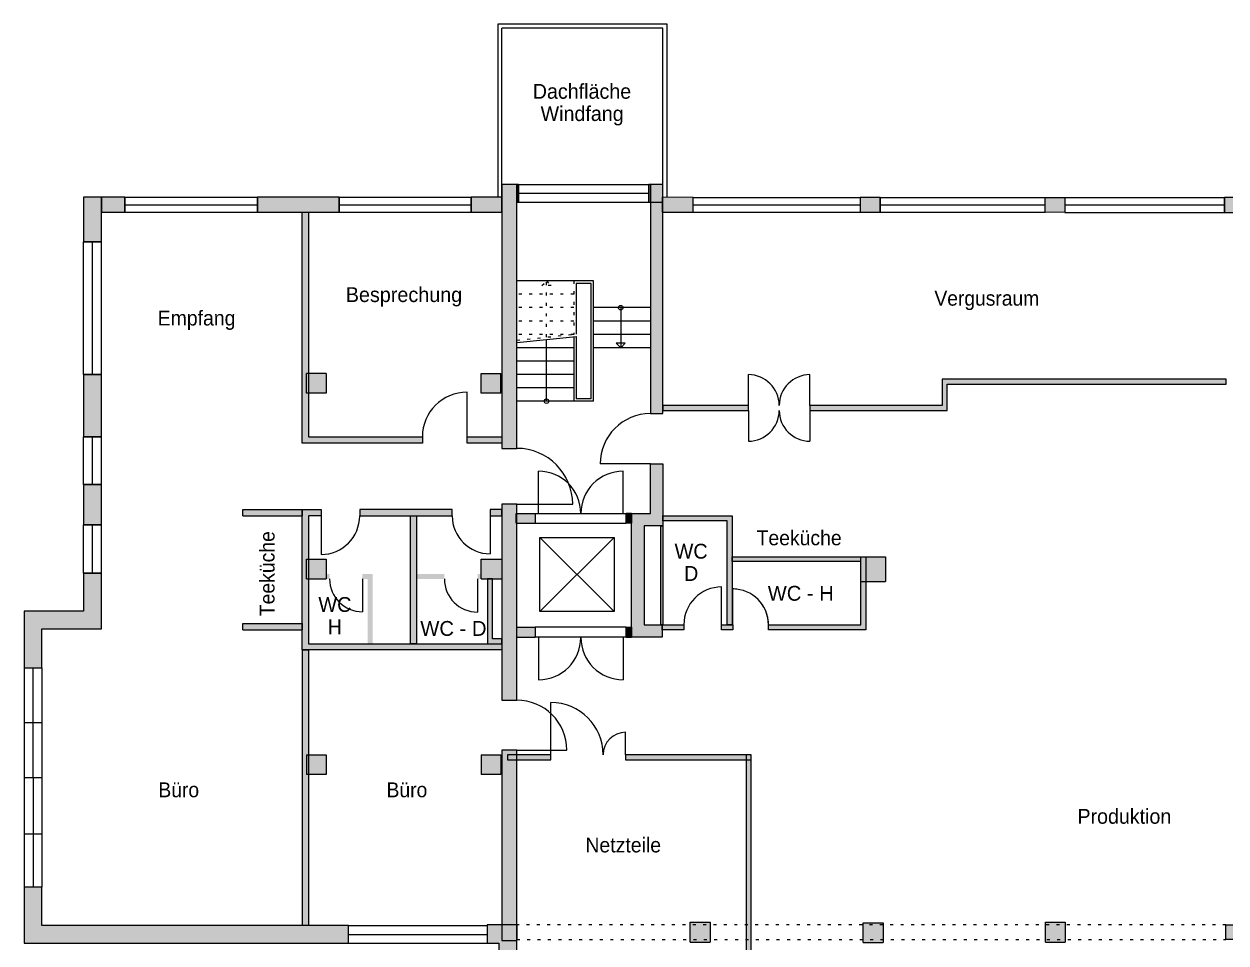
# Model space of a CAD drawing. Header units: inches. Extents: x -52 to 752, y -141 to 687.
# Drawn here: x -46.8 to 438.8, y 316 to 687.2 of the extents above; entities that cross this region are included whole.
import ezdxf

# ---------------------------------------------------------------- set-up
doc = ezdxf.new("R2010")
doc.units = ezdxf.units.IN
doc.header["$LTSCALE"] = 3
doc.header["$MEASUREMENT"] = 0
for name, pattern in [('Punktlinie', [1.4, 0.4, -1]), ('Standardmuster', [0]), ('Strichlinie__eng', [8, 6, -2]), ('Volllinie', [0])]:
    doc.linetypes.add(name, pattern=pattern)
doc.layers.add('Grundebene', color=7, linetype='Continuous')
doc.styles.add('ARIAL', font='arial.ttf', dxfattribs={"height": 0.2})

# ---------------------------------------------------------------- blocks, each defined once
blk = doc.blocks.new('Color_Area-54')
at = {"layer": 'Grundebene', "true_color": 0x000000, "transparency": 33554687}
h = blk.add_hatch(color=18, dxfattribs=at)
h.paths.add_polyline_path([(211.07, 617.22), (211.07, 611.22), (223.48, 611.21), (223.48, 617.21)], flags=0)
h.paths.add_polyline_path([(689.37, 617.03), (695.37, 611.03), (689.21, 611.03), (689.22, 617.03)], flags=0)
h.paths.add_polyline_path([(615.78, 611.06), (615.78, 617.06), (623.45, 617.05), (623.45, 611.05)], flags=0)
h.paths.add_polyline_path([(548.38, 617.08), (531.54, 617.09), (531.53, 611.09), (548.37, 611.08)], flags=0)
h.paths.add_polyline_path([(513.73, 617.1), (513.73, 611.1), (503.57, 611.1), (503.58, 617.1)], flags=0)
h.paths.add_polyline_path([(485.4, 617.11), (438.18, 617.13), (438.18, 611.13), (485.4, 611.11)], flags=0)
h.paths.add_polyline_path([(365.81, 611.16), (365.82, 617.16), (373.72, 617.15), (373.72, 611.15)], flags=0)
h.paths.add_polyline_path([(299.1, 617.18), (291, 617.18), (291, 611.18), (299.09, 611.18)], flags=0)
at = {"layer": 'Grundebene', "color": 18, "linetype": 'Volllinie', "lineweight": 13, "true_color": 0x000000}
for p, q in [((211.07, 617.22), (211.07, 611.22)), ((223.48, 617.21), (211.07, 617.22)), ((223.48, 611.21), (223.48, 617.21)), ((299.1, 617.18), (291, 617.18)), ((291, 617.18), (291, 611.18)), ((299.09, 611.18), (299.1, 617.18)), ((365.81, 611.16), (365.82, 617.16)), ((365.82, 617.16), (373.72, 617.15)), ((373.72, 617.15), (373.72, 611.15)), ((485.4, 617.11), (438.18, 617.13)), ((438.18, 617.13), (438.18, 611.13)), ((485.4, 611.11), (485.4, 617.11)), ((503.57, 611.1), (503.58, 617.1)), ((503.58, 617.1), (513.73, 617.1)), ((513.73, 617.1), (513.73, 611.1)), ((531.54, 617.09), (531.53, 611.09)), ((548.38, 617.08), (531.54, 617.09)), ((548.37, 611.08), (548.38, 617.08)), ((615.78, 611.06), (615.78, 617.06)), ((615.78, 617.06), (623.45, 617.05)), ((623.45, 617.05), (623.45, 611.05)), ((689.21, 611.03), (689.22, 617.03)), ((689.22, 617.03), (689.37, 617.03)), ((689.37, 617.03), (695.37, 611.03)), ((211.07, 611.22), (223.48, 611.21)), ((291, 611.18), (299.09, 611.18)), ((373.72, 611.15), (365.81, 611.16)), ((438.18, 611.13), (485.4, 611.11)), ((513.73, 611.1), (503.57, 611.1)), ((531.53, 611.09), (548.37, 611.08)), ((623.45, 611.05), (615.78, 611.06)), ((695.37, 611.03), (689.21, 611.03))]:
    blk.add_line(p, q, dxfattribs=at)
blk = doc.blocks.new('Color_Area-75')
at = {"layer": 'Grundebene', "true_color": 0x000000, "transparency": 33554687}
h = blk.add_hatch(color=18, dxfattribs=at)
h.paths.add_polyline_path([(80.55, 617.23), (47.51, 617.23), (47.51, 611.23), (80.55, 611.23)], flags=0)
h.paths.add_polyline_path([(146.27, 617.23), (133.88, 617.23), (133.88, 611.23), (146.27, 611.23)], flags=0)
h.paths.add_polyline_path([(-6.09, 611.23), (-6.09, 617.23), (-15.59, 617.23), (-15.59, 611.23)], flags=0)
at = {"layer": 'Grundebene', "color": 18, "linetype": 'Volllinie', "lineweight": 13, "true_color": 0x000000}
for p, q in [((-6.09, 617.23), (-15.59, 617.23)), ((-15.59, 617.23), (-15.59, 611.23)), ((-6.09, 611.23), (-6.09, 617.23)), ((80.55, 617.23), (47.51, 617.23)), ((47.51, 617.23), (47.51, 611.23)), ((80.55, 611.23), (80.55, 617.23)), ((146.27, 617.23), (133.88, 617.23)), ((133.88, 617.23), (133.88, 611.23)), ((146.27, 611.23), (146.27, 617.23)), ((-15.59, 611.23), (-6.09, 611.23)), ((47.51, 611.23), (80.55, 611.23)), ((133.88, 611.23), (146.27, 611.23))]:
    blk.add_line(p, q, dxfattribs=at)
blk = doc.blocks.new('Color_Area-82')
at = {"layer": 'Grundebene', "true_color": 0x000000, "transparency": 33554687}
h = blk.add_hatch(color=18, dxfattribs=at)
h.paths.add_polyline_path([(146.27, 515.79), (152.27, 515.79), (152.27, 622.43), (146.27, 622.43)], flags=0)
h.paths.add_polyline_path([(152.27, 414.09), (152.27, 493.19), (146.27, 493.19), (146.27, 414.09)], flags=0)
h.paths.add_polyline_path([(152.27, 317.03), (152.27, 393.89), (146.27, 393.89), (146.27, 317.03)], flags=0)
at = {"layer": 'Grundebene', "color": 18, "linetype": 'Volllinie', "lineweight": 13, "true_color": 0x000000}
for points in [[(146.27, 515.79), (152.27, 515.79), (152.27, 622.43), (146.27, 622.43), (146.27, 515.79)], [(152.27, 414.09), (152.27, 493.19), (146.27, 493.19), (146.27, 414.09), (152.27, 414.09)], [(152.27, 317.03), (152.27, 393.89), (146.27, 393.89), (146.27, 317.03), (152.27, 317.03)]]:
    blk.add_lwpolyline(points, dxfattribs=at)
blk = doc.blocks.new('Color_Area-86')
at = {"layer": 'Grundebene', "true_color": 0x000000, "transparency": 33554687}
blk.add_hatch(color=18, dxfattribs=at).paths.add_polyline_path([(152.27, 443.53), (159.67, 443.53), (159.67, 439.53), (152.27, 439.53)], flags=0)
at = {"layer": 'Grundebene', "color": 18, "linetype": 'Volllinie', "lineweight": 13, "true_color": 0x000000}
for p, q in [((152.27, 443.53), (159.67, 443.53)), ((152.27, 439.53), (152.27, 443.53)), ((159.67, 443.53), (159.67, 439.53)), ((152.27, 439.53), (159.67, 439.53))]:
    blk.add_line(p, q, dxfattribs=at)
blk = doc.blocks.new('Color_Area-8B')
at = {"layer": 'Grundebene', "true_color": 0x000000, "transparency": 33554687}
blk.add_hatch(color=18, dxfattribs=at).paths.add_polyline_path([(196.47, 443.53), (198.67, 443.53), (198.67, 439.53), (196.47, 439.53)], flags=0)
at = {"layer": 'Grundebene', "color": 18, "linetype": 'Volllinie', "lineweight": 13, "true_color": 0x000000}
for p, q in [((196.47, 443.53), (198.67, 443.53)), ((196.47, 439.53), (196.47, 443.53)), ((198.67, 443.53), (198.67, 439.53)), ((196.47, 439.53), (198.67, 439.53))]:
    blk.add_line(p, q, dxfattribs=at)
blk = doc.blocks.new('Color_Area-90')
at = {"layer": 'Grundebene', "true_color": 0x000000, "transparency": 33554687}
h = blk.add_hatch(color=18, dxfattribs=at)
h.paths.add_polyline_path([(198.67, 439.53), (198.67, 489.53), (206.27, 489.53), (206.27, 509.51), (211.27, 509.51), (211.27, 484.53), (203.67, 484.53), (203.67, 444.53), (211.07, 444.53), (211.07, 439.53)], flags=0)
h.paths.add_polyline_path([(206.27, 622.43), (206.27, 529.82), (211.27, 529.82), (211.27, 622.43)], flags=0)
at = {"layer": 'Grundebene', "color": 18, "linetype": 'Volllinie', "lineweight": 13, "true_color": 0x000000}
for p, q in [((206.27, 622.43), (206.27, 529.82)), ((211.27, 622.43), (206.27, 622.43)), ((211.27, 529.82), (211.27, 622.43)), ((206.27, 529.82), (211.27, 529.82)), ((206.27, 489.53), (206.27, 509.51)), ((206.27, 509.51), (211.27, 509.51)), ((211.27, 509.51), (211.27, 484.53)), ((198.67, 439.53), (198.67, 489.53)), ((198.67, 489.53), (206.27, 489.53)), ((211.27, 484.53), (203.67, 484.53)), ((203.67, 484.53), (203.67, 444.53)), ((203.67, 444.53), (211.07, 444.53)), ((211.07, 444.53), (211.07, 439.53)), ((211.07, 439.53), (198.67, 439.53))]:
    blk.add_line(p, q, dxfattribs=at)
blk = doc.blocks.new('Color_Area-9F')
at = {"layer": 'Grundebene', "true_color": 0x000000, "transparency": 33554687}
blk.add_hatch(color=18, dxfattribs=at).paths.add_polyline_path([(291.27, 472.03), (301.27, 472.03), (301.27, 462.03), (291.27, 462.03)], flags=0)
at = {"layer": 'Grundebene', "color": 18, "linetype": 'Volllinie', "lineweight": 13, "true_color": 0x000000}
for p, q in [((291.27, 472.03), (301.27, 472.03)), ((291.27, 462.03), (291.27, 472.03)), ((301.27, 472.03), (301.27, 462.03)), ((291.27, 462.03), (301.27, 462.03))]:
    blk.add_line(p, q, dxfattribs=at)
blk = doc.blocks.new('Color_Area-B0')
at = {"layer": 'Grundebene', "true_color": 0x000000, "transparency": 33554687}
blk.add_hatch(color=18, dxfattribs=at).paths.add_polyline_path([(211.27, 488.53), (239.27, 488.53), (239.27, 444.53), (237.27, 444.53), (237.27, 486.53), (211.27, 486.53)], flags=0)
at = {"layer": 'Grundebene', "color": 18, "linetype": 'Volllinie', "lineweight": 13, "true_color": 0x000000}
for p, q in [((211.27, 488.53), (239.27, 488.53)), ((211.27, 486.53), (211.27, 488.53)), ((237.27, 486.53), (211.27, 486.53)), ((237.27, 444.53), (237.27, 486.53)), ((239.27, 488.53), (239.27, 444.53)), ((239.27, 444.53), (237.27, 444.53))]:
    blk.add_line(p, q, dxfattribs=at)
blk = doc.blocks.new('Color_Area-B7')
at = {"layer": 'Grundebene', "true_color": 0x000000, "transparency": 33554687}
h = blk.add_hatch(color=18, dxfattribs=at)
h.paths.add_polyline_path([(239.27, 470.03), (239.27, 472.03), (293.27, 472.03), (293.27, 442.53), (253.98, 442.53), (253.98, 444.53), (291.27, 444.53), (291.27, 470.03)], flags=0)
h.paths.add_polyline_path([(235.05, 442.53), (235.05, 444.53), (239.51, 444.53), (239.51, 442.53)], flags=0)
h.paths.add_polyline_path([(219.78, 442.53), (211.07, 442.53), (211.07, 444.53), (219.78, 444.53)], flags=0)
at = {"layer": 'Grundebene', "color": 18, "linetype": 'Volllinie', "lineweight": 13, "true_color": 0x000000}
for p, q in [((239.27, 470.03), (239.27, 472.03)), ((239.27, 472.03), (293.27, 472.03)), ((293.27, 472.03), (293.27, 442.53)), ((291.27, 470.03), (239.27, 470.03)), ((291.27, 444.53), (291.27, 470.03)), ((211.07, 442.53), (211.07, 444.53)), ((211.07, 444.53), (219.78, 444.53)), ((219.78, 442.53), (211.07, 442.53)), ((219.78, 444.53), (219.78, 442.53)), ((235.05, 442.53), (235.05, 444.53)), ((235.05, 444.53), (239.51, 444.53)), ((239.51, 442.53), (235.05, 442.53)), ((239.51, 444.53), (239.51, 442.53)), ((253.98, 442.53), (253.98, 444.53)), ((253.98, 444.53), (291.27, 444.53)), ((293.27, 442.53), (253.98, 442.53))]:
    blk.add_line(p, q, dxfattribs=at)
blk = doc.blocks.new('Color_Area-C8')
at = {"layer": 'Grundebene', "true_color": 0x000000, "transparency": 33554687}
blk.add_hatch(color=18, dxfattribs=at).paths.add_polyline_path([(211.27, 484.53), (211.27, 444.53), (210.27, 444.53), (210.27, 484.53)], flags=0)
at = {"layer": 'Grundebene', "color": 18, "linetype": 'Volllinie', "lineweight": 13, "true_color": 0x000000}
for p, q in [((210.27, 484.53), (210.27, 444.53)), ((210.27, 484.53), (211.27, 484.53)), ((211.27, 484.53), (211.27, 444.53)), ((211.27, 444.53), (210.27, 444.53))]:
    blk.add_line(p, q, dxfattribs=at)
blk = doc.blocks.new('Color_Area-CF')
at = {"layer": 'Grundebene', "true_color": 0x000000, "transparency": 33554687}
blk.add_hatch(color=18, dxfattribs=at).paths.add_polyline_path([(152.04, 489.53), (159.67, 489.53), (159.67, 485.53), (152.04, 485.53)], flags=0)
at = {"layer": 'Grundebene', "color": 18, "linetype": 'Volllinie', "lineweight": 13, "true_color": 0x000000}
for p, q in [((152.04, 489.53), (159.67, 489.53)), ((152.04, 485.53), (152.04, 489.53)), ((159.67, 489.53), (159.67, 485.53)), ((152.04, 485.53), (159.67, 485.53))]:
    blk.add_line(p, q, dxfattribs=at)
blk = doc.blocks.new('Color_Area-D4')
at = {"layer": 'Grundebene', "true_color": 0x000000, "transparency": 33554687}
blk.add_hatch(color=18, dxfattribs=at).paths.add_polyline_path([(198.67, 485.53), (196.47, 485.53), (196.47, 489.53), (198.67, 489.53)], flags=0)
at = {"layer": 'Grundebene', "color": 18, "linetype": 'Volllinie', "lineweight": 13, "true_color": 0x000000}
for p, q in [((196.47, 485.53), (196.47, 489.53)), ((198.67, 489.53), (196.47, 489.53)), ((198.67, 489.53), (198.67, 485.53)), ((198.67, 485.53), (196.47, 485.53))]:
    blk.add_line(p, q, dxfattribs=at)
blk = doc.blocks.new('Color_Area-DD')
at = {"layer": 'Grundebene', "true_color": 0x000000, "transparency": 33554687}
h = blk.add_hatch(color=18, dxfattribs=at)
h.paths.add_polyline_path([(196.21, 392.02), (196.21, 390.02), (246.95, 390.02), (246.95, 392.02)], flags=0)
h.paths.add_polyline_path([(148.46, 390.02), (166.04, 390.02), (166.04, 392.02), (148.46, 392.02)], flags=0)
at = {"layer": 'Grundebene', "color": 18, "linetype": 'Volllinie', "lineweight": 13, "true_color": 0x000000}
for p, q in [((166.04, 392.02), (148.46, 392.02)), ((148.46, 392.02), (148.46, 390.02)), ((148.46, 390.02), (166.04, 390.02)), ((166.04, 390.02), (166.04, 392.02)), ((196.21, 392.02), (196.21, 390.02)), ((246.95, 392.02), (196.21, 392.02)), ((196.21, 390.02), (246.95, 390.02)), ((246.95, 390.02), (246.95, 392.02))]:
    blk.add_line(p, q, dxfattribs=at)
blk = doc.blocks.new('Color_Area-F5')
at = {"layer": 'Grundebene', "true_color": 0x000000, "transparency": 33554687}
blk.add_hatch(color=18, dxfattribs=at).paths.add_polyline_path([(142.47, 463.03), (140.47, 463.03), (140.47, 436.84), (146.27, 436.84), (146.27, 438.84), (142.47, 438.84)], flags=0)
at = {"layer": 'Grundebene', "color": 18, "linetype": 'Volllinie', "lineweight": 13, "true_color": 0x000000}
blk.add_lwpolyline([(142.47, 463.03), (140.47, 463.03), (140.47, 436.84), (146.27, 436.84), (146.27, 438.84), (142.47, 438.84), (142.47, 463.03)], dxfattribs=at)
blk = doc.blocks.new('Color_Area-F7')
at = {"layer": 'Grundebene', "true_color": 0x000000, "transparency": 33554687}
blk.add_hatch(color=18, dxfattribs=at).paths.add_polyline_path([(75.27, 392.03), (75.27, 384.03), (67.27, 384.03), (67.27, 392.03)], flags=0)
at = {"layer": 'Grundebene', "color": 18, "linetype": 'Volllinie', "lineweight": 13, "true_color": 0x000000}
for p, q in [((67.27, 392.03), (67.27, 384.03)), ((67.27, 392.03), (75.27, 392.03)), ((75.27, 392.03), (75.27, 384.03)), ((75.27, 384.03), (67.27, 384.03))]:
    blk.add_line(p, q, dxfattribs=at)
blk = doc.blocks.new('Color_Area-FC')
at = {"layer": 'Grundebene', "true_color": 0x000000, "transparency": 33554687}
blk.add_hatch(color=18, dxfattribs=at).paths.add_polyline_path([(145.87, 392.03), (145.87, 384.03), (137.87, 384.03), (137.87, 392.03)], flags=0)
at = {"layer": 'Grundebene', "color": 18, "linetype": 'Volllinie', "lineweight": 13, "true_color": 0x000000}
for p, q in [((137.87, 392.03), (137.87, 384.03)), ((137.87, 392.03), (145.87, 392.03)), ((145.87, 392.03), (145.87, 384.03)), ((145.87, 384.03), (137.87, 384.03))]:
    blk.add_line(p, q, dxfattribs=at)
blk = doc.blocks.new('Color_Area-101')
at = {"layer": 'Grundebene', "true_color": 0x000000, "transparency": 33554687}
blk.add_hatch(color=18, dxfattribs=at).paths.add_polyline_path([(67.27, 471.03), (75.27, 471.03), (75.27, 463.03), (67.27, 463.03)], flags=0)
at = {"layer": 'Grundebene', "color": 18, "linetype": 'Volllinie', "lineweight": 13, "true_color": 0x000000}
for p, q in [((67.27, 471.03), (75.27, 471.03)), ((67.27, 463.03), (67.27, 471.03)), ((75.27, 471.03), (75.27, 463.03)), ((67.27, 463.03), (75.27, 463.03))]:
    blk.add_line(p, q, dxfattribs=at)
blk = doc.blocks.new('Color_Area-106')
at = {"layer": 'Grundebene', "true_color": 0x000000, "transparency": 33554687}
blk.add_hatch(color=18, dxfattribs=at).paths.add_polyline_path([(137.87, 471.03), (146.27, 471.03), (146.27, 463.03), (137.87, 463.03)], flags=0)
at = {"layer": 'Grundebene', "color": 18, "linetype": 'Volllinie', "lineweight": 13, "true_color": 0x000000}
for p, q in [((137.87, 471.03), (146.27, 471.03)), ((137.87, 463.03), (137.87, 471.03)), ((146.27, 471.03), (146.27, 463.03)), ((137.87, 463.03), (146.27, 463.03))]:
    blk.add_line(p, q, dxfattribs=at)
blk = doc.blocks.new('Color_Area-10B')
at = {"layer": 'Grundebene', "true_color": 0x000000, "transparency": 33554687}
blk.add_hatch(color=18, dxfattribs=at).paths.add_polyline_path([(75.27, 538.03), (67.27, 538.03), (67.27, 546.03), (75.27, 546.03)], flags=0)
at = {"layer": 'Grundebene', "color": 18, "linetype": 'Volllinie', "lineweight": 13, "true_color": 0x000000}
for p, q in [((67.27, 538.03), (67.27, 546.03)), ((75.27, 546.03), (67.27, 546.03)), ((75.27, 546.03), (75.27, 538.03)), ((75.27, 538.03), (67.27, 538.03))]:
    blk.add_line(p, q, dxfattribs=at)
blk = doc.blocks.new('Color_Area-110')
at = {"layer": 'Grundebene', "true_color": 0x000000, "transparency": 33554687}
blk.add_hatch(color=18, dxfattribs=at).paths.add_polyline_path([(137.87, 538.03), (137.87, 546.03), (145.87, 546.03), (145.87, 538.03)], flags=0)
at = {"layer": 'Grundebene', "color": 18, "linetype": 'Volllinie', "lineweight": 13, "true_color": 0x000000}
for p, q in [((137.87, 538.03), (137.87, 546.03)), ((137.87, 546.03), (145.87, 546.03)), ((145.87, 538.03), (145.87, 546.03)), ((145.87, 538.03), (137.87, 538.03))]:
    blk.add_line(p, q, dxfattribs=at)
blk = doc.blocks.new('Color_Area-12D')
at = {"layer": 'Grundebene', "true_color": 0x000000, "transparency": 33554687}
blk.add_hatch(color=18, dxfattribs=at).paths.add_polyline_path([(198.66, 268.93), (198.66, 266.93), (246.95, 266.93), (246.95, 392.02), (244.95, 392.02), (244.95, 268.93)], flags=0)
at = {"layer": 'Grundebene', "color": 18, "linetype": 'Volllinie', "lineweight": 13, "true_color": 0x000000}
blk.add_lwpolyline([(198.66, 268.93), (198.66, 266.93), (246.95, 266.93), (246.95, 392.02), (244.95, 392.02), (244.95, 268.93), (198.66, 268.93)], dxfattribs=at)
blk = doc.blocks.new('Color_Area-134')
at = {"layer": 'Grundebene', "true_color": 0x000000, "transparency": 33554687}
h = blk.add_hatch(color=18, dxfattribs=at)
h.paths.add_polyline_path([(270.74, 533.12), (270.74, 531.12), (326.13, 531.12), (326.13, 541.74), (438.85, 541.74), (438.85, 543.74), (324.13, 543.74), (324.13, 533.12)], flags=0)
h.paths.add_polyline_path([(211.27, 531.12), (245.84, 531.12), (245.84, 533.12), (211.27, 533.12)], flags=0)
at = {"layer": 'Grundebene', "color": 18, "linetype": 'Volllinie', "lineweight": 13, "true_color": 0x000000}
for p, q in [((438.85, 543.74), (324.13, 543.74)), ((324.13, 543.74), (324.13, 533.12)), ((326.13, 531.12), (326.13, 541.74)), ((326.13, 541.74), (438.85, 541.74)), ((438.85, 541.74), (438.85, 543.74)), ((245.84, 533.12), (211.27, 533.12)), ((211.27, 533.12), (211.27, 531.12)), ((211.27, 531.12), (245.84, 531.12)), ((245.84, 531.12), (245.84, 533.12)), ((270.74, 533.12), (270.74, 531.12)), ((324.13, 533.12), (270.74, 533.12)), ((270.74, 531.12), (326.13, 531.12))]:
    blk.add_line(p, q, dxfattribs=at)
blk = doc.blocks.new('Color_Area-141')
at = {"layer": 'Grundebene', "true_color": 0x000000, "transparency": 33554687}
h = blk.add_hatch(color=18, dxfattribs=at)
h.paths.add_polyline_path([(492.66, 323.27), (492.66, 317.39), (521.66, 317.39), (521.66, 323.27)], flags=0)
h.paths.add_polyline_path([(438.78, 323.27), (492.66, 323.27), (492.66, 317.39), (438.78, 317.39)], flags=0)
at = {"layer": 'Grundebene', "color": 18, "linetype": 'Volllinie', "lineweight": 13, "true_color": 0x000000}
for p, q in [((438.78, 323.27), (492.66, 323.27)), ((438.78, 317.39), (438.78, 323.27)), ((492.66, 323.27), (492.66, 317.39)), ((521.66, 323.27), (492.66, 323.27)), ((492.66, 323.27), (492.66, 317.39)), ((521.66, 317.39), (521.66, 323.27)), ((492.66, 317.39), (438.78, 317.39)), ((492.66, 317.39), (521.66, 317.39))]:
    blk.add_line(p, q, dxfattribs=at)
blk = doc.blocks.new('Color_Area-14A')
at = {"layer": 'Grundebene', "true_color": 0x000000, "transparency": 33554687}
blk.add_hatch(color=18, dxfattribs=at).paths.add_polyline_path([(222.38, 324.33), (230.38, 324.33), (230.38, 316.33), (222.38, 316.33)], flags=0)
at = {"layer": 'Grundebene', "color": 18, "linetype": 'Volllinie', "lineweight": 13, "true_color": 0x000000}
for p, q in [((222.38, 324.33), (230.38, 324.33)), ((222.38, 316.33), (222.38, 324.33)), ((230.38, 324.33), (230.38, 316.33)), ((222.38, 316.33), (230.38, 316.33))]:
    blk.add_line(p, q, dxfattribs=at)
blk = doc.blocks.new('Color_Area-14F')
at = {"layer": 'Grundebene', "true_color": 0x000000, "transparency": 33554687}
blk.add_hatch(color=18, dxfattribs=at).paths.add_polyline_path([(365.85, 324.33), (373.85, 324.33), (373.85, 316.33), (365.85, 316.33)], flags=0)
at = {"layer": 'Grundebene', "color": 18, "linetype": 'Volllinie', "lineweight": 13, "true_color": 0x000000}
for p, q in [((365.85, 324.33), (373.85, 324.33)), ((365.85, 316.33), (365.85, 324.33)), ((373.85, 324.33), (373.85, 316.33)), ((365.85, 316.33), (373.85, 316.33))]:
    blk.add_line(p, q, dxfattribs=at)
blk = doc.blocks.new('Color_Area-154')
at = {"layer": 'Grundebene', "true_color": 0x000000, "transparency": 33554687}
h = blk.add_hatch(color=18, dxfattribs=at)
h.paths.add_polyline_path([(-22.79, 599.23), (-15.59, 599.23), (-15.59, 617.23), (-22.79, 617.23)], flags=0)
h.paths.add_polyline_path([(-22.79, 520.42), (-15.59, 520.42), (-15.59, 545.63), (-22.79, 545.63)], flags=0)
h.paths.add_polyline_path([(-22.79, 484.94), (-15.59, 484.94), (-15.59, 501.24), (-22.79, 501.24)], flags=0)
h.paths.add_polyline_path([(-39.62, 442.83), (-15.59, 442.83), (-15.59, 465.34), (-22.79, 465.34), (-22.79, 450.03), (-46.83, 450.03), (-46.82, 427.16), (-39.62, 427.16)], flags=0)
h.paths.add_polyline_path([(-46.79, 315.83), (84.28, 315.83), (84.28, 323.03), (-39.59, 323.03), (-39.59, 338.53), (-46.79, 338.53)], flags=0)
h.paths.add_polyline_path([(157.98, 268.93), (152.27, 268.93), (152.27, 323.27), (140.27, 323.27), (140.27, 315.83), (145.07, 315.83), (145.07, 261.73), (157.98, 261.73)], flags=0)
h.paths.add_polyline_path([(191.46, 261.73), (191.46, 238.49), (198.66, 238.49), (198.66, 268.93), (185.7, 268.93), (185.7, 261.73)], flags=0)
h.paths.add_polyline_path([(191.46, 92.63), (198.66, 92.63), (198.66, 170.58), (191.46, 170.58)], flags=0)
at = {"layer": 'Grundebene', "color": 18, "linetype": 'Volllinie', "lineweight": 13, "true_color": 0x000000}
for points in [[(-22.79, 599.23), (-15.59, 599.23), (-15.59, 617.23), (-22.79, 617.23), (-22.79, 599.23)], [(-22.79, 520.42), (-15.59, 520.42), (-15.59, 545.63), (-22.79, 545.63), (-22.79, 520.42)], [(-22.79, 484.94), (-15.59, 484.94), (-15.59, 501.24), (-22.79, 501.24), (-22.79, 484.94)], [(-39.62, 442.83), (-15.59, 442.83), (-15.59, 465.34), (-22.79, 465.34), (-22.79, 450.03), (-46.83, 450.03), (-46.82, 427.16), (-39.62, 427.16), (-39.62, 442.83)], [(-46.79, 315.83), (84.28, 315.83), (84.28, 323.03), (-39.59, 323.03), (-39.59, 338.53), (-46.79, 338.53), (-46.79, 315.83)], [(157.98, 268.93), (152.27, 268.93), (152.27, 323.27), (140.27, 323.27), (140.27, 315.83), (145.07, 315.83), (145.07, 261.73), (157.98, 261.73), (157.98, 268.93)]]:
    blk.add_lwpolyline(points, dxfattribs=at)
blk = doc.blocks.new('Color_Area-162')
at = {"layer": 'Grundebene', "true_color": 0x000000, "transparency": 33554687}
blk.add_hatch(color=18, dxfattribs=at).paths.add_polyline_path([(292.27, 324.12), (300.27, 324.12), (300.27, 316.12), (292.27, 316.12)], flags=0)
at = {"layer": 'Grundebene', "color": 18, "linetype": 'Volllinie', "lineweight": 13, "true_color": 0x000000}
for p, q in [((292.27, 324.12), (300.27, 324.12)), ((292.27, 316.12), (292.27, 324.12)), ((300.27, 324.12), (300.27, 316.12)), ((292.27, 316.12), (300.27, 316.12))]:
    blk.add_line(p, q, dxfattribs=at)
blk = doc.blocks.new('Color_Area-16A')
at = {"layer": 'Grundebene', "true_color": 0x000000, "transparency": 33554687}
h = blk.add_hatch(color=18, dxfattribs=at)
h.paths.add_polyline_path([(205.63, 622.43), (205.63, 615.23), (211.27, 615.23), (211.27, 622.43)], flags=0)
h.paths.add_polyline_path([(152.27, 615.23), (153.01, 615.23), (153.01, 622.43), (152.27, 622.43)], flags=0)
at = {"layer": 'Grundebene', "color": 18, "linetype": 'Volllinie', "lineweight": 13, "true_color": 0x000000}
for p, q in [((153.01, 622.43), (152.27, 622.43)), ((152.27, 622.43), (152.27, 615.23)), ((153.01, 615.23), (153.01, 622.43)), ((205.63, 622.43), (205.63, 615.23)), ((211.27, 622.43), (205.63, 622.43)), ((211.27, 615.23), (211.27, 622.43)), ((152.27, 615.23), (153.01, 615.23)), ((205.63, 615.23), (211.27, 615.23))]:
    blk.add_line(p, q, dxfattribs=at)
blk = doc.blocks.new('Color_Area-173')
at = {"layer": 'Grundebene', "true_color": 0x000000, "transparency": 33554687}
h = blk.add_hatch(color=18, dxfattribs=at)
h.paths.add_polyline_path([(88.8, 488.54), (126.18, 488.54), (126.18, 491.04), (88.8, 491.04)], flags=0)
h.paths.add_polyline_path([(65.55, 491.04), (73.19, 491.04), (73.19, 488.54), (68.05, 488.54), (68.05, 436.84), (146.27, 436.84), (146.27, 434.34), (65.55, 434.34)], flags=0)
h.paths.add_polyline_path([(141.53, 491.04), (141.53, 488.54), (146.27, 488.54), (146.27, 491.04)], flags=0)
at = {"layer": 'Grundebene', "color": 18, "linetype": 'Volllinie', "lineweight": 13, "true_color": 0x000000}
for p, q in [((65.55, 491.04), (73.19, 491.04)), ((65.55, 434.34), (65.55, 491.04)), ((73.19, 491.04), (73.19, 488.54)), ((126.18, 491.04), (88.8, 491.04)), ((88.8, 491.04), (88.8, 488.54)), ((126.18, 488.54), (126.18, 491.04)), ((141.53, 491.04), (141.53, 488.54)), ((146.27, 491.04), (141.53, 491.04)), ((146.27, 488.54), (146.27, 491.04)), ((73.19, 488.54), (68.05, 488.54)), ((68.05, 488.54), (68.05, 436.84)), ((88.8, 488.54), (126.18, 488.54)), ((141.53, 488.54), (146.27, 488.54)), ((146.27, 434.34), (65.55, 434.34)), ((68.05, 436.84), (146.27, 436.84)), ((146.27, 436.84), (146.27, 434.34))]:
    blk.add_line(p, q, dxfattribs=at)
blk = doc.blocks.new('Color_Area-184')
at = {"layer": 'Grundebene', "true_color": 0x000000, "transparency": 33554687}
blk.add_hatch(color=18, dxfattribs=at).paths.add_polyline_path([(41.55, 491.04), (65.55, 491.04), (65.55, 488.54), (41.55, 488.54)], flags=0)
at = {"layer": 'Grundebene', "color": 18, "linetype": 'Volllinie', "lineweight": 13, "true_color": 0x000000}
for p, q in [((41.55, 491.04), (65.55, 491.04)), ((41.55, 488.54), (41.55, 491.04)), ((65.55, 491.04), (65.55, 488.54)), ((41.55, 488.54), (65.55, 488.54))]:
    blk.add_line(p, q, dxfattribs=at)
blk = doc.blocks.new('Color_Area-189')
at = {"layer": 'Grundebene', "true_color": 0x000000, "transparency": 33554687}
blk.add_hatch(color=18, dxfattribs=at).paths.add_polyline_path([(41.55, 445.04), (65.55, 445.04), (65.55, 442.54), (41.55, 442.54)], flags=0)
at = {"layer": 'Grundebene', "color": 18, "linetype": 'Volllinie', "lineweight": 13, "true_color": 0x000000}
for p, q in [((41.55, 445.04), (65.55, 445.04)), ((41.55, 442.54), (41.55, 445.04)), ((41.55, 442.54), (65.55, 442.54)), ((65.55, 445.04), (65.55, 442.54))]:
    blk.add_line(p, q, dxfattribs=at)
blk = doc.blocks.new('Color_Area-18E')
at = {"layer": 'Grundebene', "true_color": 0x000000, "transparency": 33554687}
blk.add_hatch(color=18, dxfattribs=at).paths.add_polyline_path([(109.35, 436.84), (109.35, 488.54), (111.85, 488.54), (111.85, 436.84)], flags=0)
at = {"layer": 'Grundebene', "color": 18, "linetype": 'Volllinie', "lineweight": 13, "true_color": 0x000000}
for p, q in [((109.35, 436.84), (109.35, 488.54)), ((109.35, 488.54), (111.85, 488.54)), ((111.85, 436.84), (111.85, 488.54)), ((111.85, 436.84), (109.35, 436.84))]:
    blk.add_line(p, q, dxfattribs=at)
blk = doc.blocks.new('Color_Area-193')
at = {"layer": 'Grundebene', "true_color": 0x000000, "transparency": 33554687}
blk.add_hatch(color=18, dxfattribs=at).paths.add_polyline_path([(68.05, 434.34), (68.05, 323.03), (65.55, 323.03), (65.55, 434.34)], flags=0)
at = {"layer": 'Grundebene', "color": 18, "linetype": 'Volllinie', "lineweight": 13, "true_color": 0x000000}
for p, q in [((65.55, 434.34), (65.55, 323.03)), ((65.55, 434.34), (68.05, 434.34)), ((68.05, 434.34), (68.05, 323.03)), ((68.05, 323.03), (65.55, 323.03))]:
    blk.add_line(p, q, dxfattribs=at)
blk = doc.blocks.new('Color_Area-198')
at = {"layer": 'Grundebene', "true_color": 0x000000, "transparency": 33554687}
h = blk.add_hatch(color=18, dxfattribs=at)
h.paths.add_polyline_path([(65.55, 517.94), (65.55, 611.23), (68.05, 611.23), (68.05, 520.44), (114.13, 520.44), (114.13, 517.94)], flags=0)
h.paths.add_polyline_path([(146.27, 517.94), (132.16, 517.94), (132.16, 520.44), (146.27, 520.44)], flags=0)
at = {"layer": 'Grundebene', "color": 18, "linetype": 'Volllinie', "lineweight": 13, "true_color": 0x000000}
for p, q in [((65.55, 517.94), (65.55, 611.23)), ((65.55, 611.23), (68.05, 611.23)), ((68.05, 611.23), (68.05, 520.44)), ((68.05, 520.44), (114.13, 520.44)), ((114.13, 520.44), (114.13, 517.94)), ((132.16, 517.94), (132.16, 520.44)), ((132.16, 520.44), (146.27, 520.44)), ((146.27, 520.44), (146.27, 517.94)), ((114.13, 517.94), (65.55, 517.94)), ((146.27, 517.94), (132.16, 517.94))]:
    blk.add_line(p, q, dxfattribs=at)
blk = doc.blocks.new('door-1A3')
at = {"layer": 'Grundebene', "color": 18, "linetype": 'Volllinie', "lineweight": 13, "true_color": 0x000000}
blk.add_line((132.16, 520.44), (132.16, 538.47), dxfattribs=at)
blk.add_arc((132.16, 520.44), 18.04, 90, 180, dxfattribs=at)
blk = doc.blocks.new('door-1AB')
at = {"layer": 'Grundebene', "color": 18, "linetype": 'Volllinie', "lineweight": 13, "true_color": 0x000000}
blk.add_line((141.53, 488.54), (141.53, 473.18), dxfattribs=at)
blk.add_arc((141.53, 488.54), 15.35, 180, 270, dxfattribs=at)
blk = doc.blocks.new('door-1B3')
at = {"layer": 'Grundebene', "color": 18, "linetype": 'Volllinie', "lineweight": 13, "true_color": 0x000000}
blk.add_line((73.19, 488.54), (73.19, 472.93), dxfattribs=at)
blk.add_arc((73.19, 488.54), 15.61, 270, 0, dxfattribs=at)
blk = doc.blocks.new('door-1BB')
at = {"layer": 'Grundebene', "color": 18, "linetype": 'Volllinie', "lineweight": 13, "true_color": 0x000000}
blk.add_line((235.05, 444.53), (235.05, 459.81), dxfattribs=at)
blk.add_arc((235.05, 444.53), 15.28, 90, 180, dxfattribs=at)
blk = doc.blocks.new('door-1C3')
at = {"layer": 'Grundebene', "color": 18, "linetype": 'Volllinie', "lineweight": 13, "true_color": 0x000000}
blk.add_line((206.27, 509.51), (185.96, 509.51), dxfattribs=at)
blk.add_arc((206.27, 509.51), 20.31, 90, 180, dxfattribs=at)
blk = doc.blocks.new('door-1CB')
at = {"layer": 'Grundebene', "color": 18, "linetype": 'Volllinie', "lineweight": 13, "true_color": 0x000000}
blk.add_line((152.27, 493.19), (174.87, 493.19), dxfattribs=at)
blk.add_arc((152.27, 493.19), 22.6, 0, 90, dxfattribs=at)
blk = doc.blocks.new('door-1D3')
at = {"layer": 'Grundebene', "color": 18, "linetype": 'Volllinie', "lineweight": 13, "true_color": 0x000000}
for p, q in [((245.84, 533.12), (245.84, 545.57)), ((270.74, 533.12), (270.74, 545.57))]:
    blk.add_line(p, q, dxfattribs=at)
for centre, start, end in [((245.84, 533.12), 0, 90), ((270.74, 533.12), 90, 180)]:
    blk.add_arc(centre, 12.45, start, end, dxfattribs=at)
blk = doc.blocks.new('door-1DD')
at = {"layer": 'Grundebene', "color": 18, "linetype": 'Volllinie', "lineweight": 13, "true_color": 0x000000}
for p, q in [((245.84, 531.12), (245.84, 518.67)), ((270.74, 531.12), (270.74, 518.67))]:
    blk.add_line(p, q, dxfattribs=at)
for centre, start, end in [((245.84, 531.12), 270, 0), ((270.74, 531.12), 180, 270)]:
    blk.add_arc(centre, 12.45, start, end, dxfattribs=at)
blk = doc.blocks.new('door-23F')
at = {"layer": 'Grundebene', "color": 18, "linetype": 'Volllinie', "lineweight": 13, "true_color": 0x000000}
for p, q in [((166.04, 392.02), (166.04, 413.15)), ((196.21, 392.02), (196.21, 401.08))]:
    blk.add_line(p, q, dxfattribs=at)
for centre, radius, start, end in [((166.04, 392.02), 21.13, 360, 90), ((196.21, 392.02), 9.05, 90, 180)]:
    blk.add_arc(centre, radius, start, end, dxfattribs=at)
blk = doc.blocks.new('win-249')
at = {"layer": 'Grundebene', "color": 18, "linetype": 'Volllinie', "lineweight": 13, "true_color": 0x000000}
for p, q in [((-46.82, 427.16), (-39.62, 427.16)), ((-46.82, 427.16), (-46.79, 338.53)), ((-43.22, 427.16), (-43.19, 338.53)), ((-39.62, 427.16), (-39.59, 338.53)), ((-39.59, 338.53), (-46.79, 338.53))]:
    blk.add_line(p, q, dxfattribs=at)
blk = doc.blocks.new('win-254')
at = {"layer": 'Grundebene', "color": 18, "linetype": 'Volllinie', "lineweight": 13, "true_color": 0x000000}
for p, q in [((-15.59, 484.94), (-22.79, 484.94)), ((-22.79, 465.34), (-22.79, 484.94)), ((-19.19, 465.34), (-19.19, 484.94)), ((-15.59, 465.34), (-15.59, 484.94)), ((-22.79, 465.34), (-15.59, 465.34))]:
    blk.add_line(p, q, dxfattribs=at)
blk = doc.blocks.new('win-25F')
at = {"layer": 'Grundebene', "color": 18, "linetype": 'Volllinie', "lineweight": 13, "true_color": 0x000000}
for p, q in [((-15.59, 520.42), (-22.79, 520.42)), ((-22.79, 501.24), (-22.79, 520.42)), ((-19.19, 501.24), (-19.19, 520.42)), ((-15.59, 501.24), (-15.59, 520.42)), ((-22.79, 501.24), (-15.59, 501.24))]:
    blk.add_line(p, q, dxfattribs=at)
blk = doc.blocks.new('win-26A')
at = {"layer": 'Grundebene', "color": 18, "linetype": 'Volllinie', "lineweight": 13, "true_color": 0x000000}
for p, q in [((-6.09, 617.23), (-6.09, 611.23)), ((-6.09, 617.23), (47.51, 617.23)), ((47.51, 611.23), (47.51, 617.23)), ((-6.09, 614.23), (47.51, 614.23)), ((-6.09, 611.23), (47.51, 611.23))]:
    blk.add_line(p, q, dxfattribs=at)
blk = doc.blocks.new('win-275')
at = {"layer": 'Grundebene', "color": 18, "linetype": 'Volllinie', "lineweight": 13, "true_color": 0x000000}
for p, q in [((80.55, 617.23), (80.55, 611.23)), ((80.55, 617.23), (133.88, 617.23)), ((133.88, 611.23), (133.88, 617.23)), ((80.55, 614.23), (133.88, 614.23)), ((80.55, 611.23), (133.88, 611.23))]:
    blk.add_line(p, q, dxfattribs=at)
blk = doc.blocks.new('win-280')
at = {"layer": 'Grundebene', "color": 18, "linetype": 'Volllinie', "lineweight": 13, "true_color": 0x000000}
for p, q in [((153.01, 622.43), (153.01, 615.23)), ((153.01, 622.43), (205.63, 622.43)), ((205.63, 615.23), (205.63, 622.43)), ((153.01, 618.83), (205.63, 618.83)), ((153.01, 615.23), (205.63, 615.23))]:
    blk.add_line(p, q, dxfattribs=at)
blk = doc.blocks.new('win-28B')
at = {"layer": 'Grundebene', "color": 18, "linetype": 'Volllinie', "lineweight": 13, "true_color": 0x000000}
for p, q in [((223.48, 611.21), (223.48, 617.21)), ((223.48, 617.21), (291, 617.18)), ((291, 617.18), (291, 611.18)), ((223.48, 614.21), (291, 614.18)), ((223.48, 611.21), (291, 611.18))]:
    blk.add_line(p, q, dxfattribs=at)
blk = doc.blocks.new('win-296')
at = {"layer": 'Grundebene', "color": 18, "linetype": 'Volllinie', "lineweight": 13, "true_color": 0x000000}
for p, q in [((299.1, 617.18), (299.09, 611.18)), ((299.1, 617.18), (365.82, 617.16)), ((365.81, 611.16), (365.82, 617.16)), ((299.1, 614.18), (365.82, 614.16)), ((299.09, 611.18), (365.81, 611.16))]:
    blk.add_line(p, q, dxfattribs=at)
blk = doc.blocks.new('win-2A1')
at = {"layer": 'Grundebene', "color": 18, "linetype": 'Volllinie', "lineweight": 13, "true_color": 0x000000}
for p, q in [((373.72, 617.15), (373.72, 611.15)), ((373.72, 617.15), (438.18, 617.13)), ((438.18, 611.13), (438.18, 617.13)), ((373.72, 614.15), (438.18, 614.13)), ((373.72, 611.15), (438.18, 611.13))]:
    blk.add_line(p, q, dxfattribs=at)
blk = doc.blocks.new('door-2EB')
at = {"layer": 'Grundebene', "color": 18, "linetype": 'Volllinie', "lineweight": 13, "true_color": 0x000000}
blk.add_line((239.51, 444.53), (239.51, 458.99), dxfattribs=at)
blk.add_arc((239.51, 444.53), 14.46, 0, 90, dxfattribs=at)
blk = doc.blocks.new('door-32A')
at = {"layer": 'Grundebene', "color": 18, "linetype": 'Standardmuster', "lineweight": 13, "true_color": 0x000000}
blk.add_line((152.27, 393.89), (172.47, 393.89), dxfattribs=at)
blk.add_arc((152.27, 393.89), 20.2, 0, 90, dxfattribs=at)
blk = doc.blocks.new('door-338')
at = {"layer": 'Grundebene', "color": 18, "linetype": 'Standardmuster', "lineweight": 13, "true_color": 0x000000}
blk.add_line((136.41, 463.03), (136.41, 449.61), dxfattribs=at)
blk.add_arc((136.41, 463.03), 13.41, 180, 270, dxfattribs=at)
blk = doc.blocks.new('door-342')
at = {"layer": 'Grundebene', "color": 18, "linetype": 'Standardmuster', "lineweight": 13, "true_color": 0x000000}
blk.add_line((89.89, 463.03), (89.89, 449.79), dxfattribs=at)
blk.add_arc((89.89, 463.03), 13.24, 180, 270, dxfattribs=at)
blk = doc.blocks.new('win-34B')
at = {"layer": 'Grundebene', "color": 18, "linetype": 'Standardmuster', "lineweight": 13, "true_color": 0x000000}
for p, q in [((84.28, 315.83), (84.28, 323.03)), ((84.28, 323.03), (140.27, 323.03)), ((140.27, 323.03), (140.27, 315.83)), ((84.28, 319.43), (140.27, 319.43)), ((84.28, 315.83), (140.27, 315.83))]:
    blk.add_line(p, q, dxfattribs=at)
blk = doc.blocks.new('door-3B2')
at = {"layer": 'Grundebene', "color": 18, "linetype": 'Standardmuster', "lineweight": 13, "true_color": 0x000000}
for p, q in [((160.99, 439.43), (160.99, 422.27)), ((195.31, 439.43), (195.31, 422.27))]:
    blk.add_line(p, q, dxfattribs=at)
for centre, start, end in [((160.99, 439.43), 270, 0), ((195.31, 439.43), 180, 270)]:
    blk.add_arc(centre, 17.16, start, end, dxfattribs=at)
blk = doc.blocks.new('door-3BC')
at = {"layer": 'Grundebene', "color": 18, "linetype": 'Standardmuster', "lineweight": 13, "true_color": 0x000000}
for p, q in [((160.99, 489.43), (160.99, 506.59)), ((195.31, 489.43), (195.31, 506.59))]:
    blk.add_line(p, q, dxfattribs=at)
for centre, start, end in [((160.99, 489.43), 0, 90), ((195.31, 489.43), 90, 180)]:
    blk.add_arc(centre, 17.16, start, end, dxfattribs=at)

msp = doc.modelspace()

# ---------------------------------------------------------------- hatches: boundary and pattern name
at = {"layer": 'Grundebene', "true_color": 0x000000, "transparency": 33554687}
h = msp.add_hatch(color=18, dxfattribs=at)
h.paths.add_polyline_path([(89.89, 465.03), (89.89, 463.03), (94.07, 463.03), (94.07, 465.03)], flags=0)
h.paths.add_polyline_path([(76.65, 465.03), (75.27, 465.03), (75.27, 463.03), (76.65, 463.03)], flags=0)
msp.add_hatch(color=18, dxfattribs=at).paths.add_polyline_path([(94.07, 463.03), (92.07, 463.03), (92.07, 436.84), (94.07, 436.84)], flags=0)
h = msp.add_hatch(color=18, dxfattribs=at)
h.paths.add_polyline_path([(111.85, 463.03), (122.99, 463.03), (122.99, 465.03), (111.85, 465.03)], flags=0)
h.paths.add_polyline_path([(137.87, 463.03), (137.87, 465.03), (136.41, 465.03), (136.41, 463.03)], flags=0)

# ---------------------------------------------------------------- linework, layer by layer
at = {"layer": 'Grundebene', "color": 18, "linetype": 'Volllinie', "lineweight": 13, "true_color": 0x000000}
for p, q in [((212.97, 687.22), (144.57, 687.22)), ((144.57, 687.22), (144.57, 617.23)), ((146.27, 617.22), (146.27, 685.61)), ((211.27, 685.61), (146.27, 685.61)), ((211.27, 617.22), (211.27, 685.61)), ((212.97, 617.22), (212.97, 687.22)), ((-15.59, 599.23), (-22.79, 599.23)), ((-22.79, 545.63), (-22.79, 599.23)), ((-19.19, 545.63), (-19.19, 599.23)), ((-15.59, 545.63), (-15.59, 599.23)), ((183.27, 583.44), (152.27, 583.44)), ((183.27, 534.84), (183.27, 583.44)), ((182.27, 582.44), (176.27, 582.44)), ((176.27, 582.44), (176.27, 561.94)), ((182.27, 535.84), (182.27, 582.44)), ((206.27, 572.64), (183.27, 572.64)), ((194.27, 572.64), (194.27, 556.44)), ((206.27, 567.24), (183.27, 567.24)), ((152.27, 558.53), (176.27, 560.93)), ((164.27, 534.84), (164.27, 559.73)), ((175.27, 560.83), (175.27, 534.84)), ((176.27, 560.93), (176.27, 535.84)), ((206.27, 561.84), (183.27, 561.84)), ((175.27, 556.44), (152.27, 556.44)), ((206.27, 556.44), (183.27, 556.44)), ((192.42, 558.28), (194.27, 556.44)), ((196.12, 558.28), (192.42, 558.28)), ((194.27, 556.44), (196.12, 558.28)), ((175.27, 551.04), (152.27, 551.04)), ((-22.79, 545.63), (-15.59, 545.63)), ((175.27, 545.64), (152.27, 545.64)), ((175.27, 540.24), (152.27, 540.24)), ((175.27, 534.84), (152.27, 534.84)), ((183.27, 534.84), (152.27, 534.84)), ((182.27, 535.84), (176.27, 535.84)), ((159.64, 489.43), (196.47, 489.43)), ((159.67, 485.53), (196.47, 485.53)), ((161.58, 479.82), (191.58, 449.82)), ((191.58, 479.82), (161.58, 449.82)), ((161.58, 479.82), (191.58, 479.82)), ((161.58, 449.82), (161.58, 479.82)), ((191.58, 479.82), (191.58, 449.82)), ((239.51, 444.53), (239.51, 458.99)), ((191.58, 449.82), (161.58, 449.82)), ((196.47, 443.52), (159.67, 443.52)), ((196.47, 439.53), (159.44, 439.53)), ((-46.81, 405.07), (-39.61, 405.07)), ((-46.81, 382.85), (-39.61, 382.85)), ((-46.81, 360.07), (-39.61, 360.07))]:
    msp.add_line(p, q, dxfattribs=at)
at = {"layer": 'Grundebene', "color": 18, "linetype": 'Punktlinie', "lineweight": 13, "true_color": 0x000000}
for p, q in [((162.42, 581.59), (164.27, 583.44)), ((164.27, 583.44), (166.12, 581.59)), ((164.27, 560.74), (164.27, 583.44)), ((175.27, 583.44), (175.27, 561.84)), ((175.27, 578.04), (152.27, 578.04)), ((166.12, 581.59), (162.42, 581.59)), ((175.27, 572.64), (152.27, 572.64)), ((175.27, 567.24), (152.27, 567.24)), ((152.27, 559.54), (176.27, 561.94)), ((175.27, 561.84), (152.27, 561.84)), ((438.78, 323.27), (152.27, 323.27)), ((152.27, 317.39), (438.78, 317.39))]:
    msp.add_line(p, q, dxfattribs=at)
at = {"layer": 'Grundebene', "color": 18, "linetype": 'Strichlinie__eng', "lineweight": 13, "true_color": 0x000000}
for p, q in [((152.27, 323.27), (152.27, 317.39)), ((438.78, 317.39), (438.78, 323.27))]:
    msp.add_line(p, q, dxfattribs=at)
at = {"layer": 'Grundebene', "color": 18, "linetype": 'Volllinie', "lineweight": 13, "true_color": 0x000000}
for centre in [(194.27, 572.64), (164.27, 534.84)]:
    msp.add_circle(centre, 0.923, dxfattribs=at)
for start, end in [(80.9838, 90), (0, 33.3329)]:
    msp.add_arc((239.51, 444.53), 14.46, start, end, dxfattribs=at)

# ---------------------------------------------------------------- block references
at = {"layer": 'Grundebene'}
for name in ['Color_Area-82', 'Color_Area-16A', 'win-280', 'Color_Area-90', 'Color_Area-154', 'Color_Area-75', 'win-26A', 'win-275', 'Color_Area-54', 'win-28B', 'win-296', 'win-2A1', 'Color_Area-198', 'Color_Area-10B', 'Color_Area-110', 'door-1D3', 'Color_Area-134', 'door-1A3', 'door-1C3', 'door-1DD', 'win-25F', 'door-1CB', 'door-3BC', 'Color_Area-184', 'Color_Area-173', 'door-1B3', 'Color_Area-18E', 'door-1AB', 'Color_Area-CF', 'Color_Area-D4', 'Color_Area-B0', 'win-254', 'Color_Area-C8', 'Color_Area-B7', 'Color_Area-9F', 'Color_Area-101', 'Color_Area-106', 'door-342', 'door-338', 'Color_Area-F5', 'door-1BB', 'door-2EB', 'Color_Area-189', 'Color_Area-86', 'Color_Area-8B', 'door-3B2', 'Color_Area-193', 'win-249', 'door-32A', 'door-23F', 'Color_Area-F7', 'Color_Area-FC', 'Color_Area-DD', 'Color_Area-12D', 'win-34B', 'Color_Area-14A', 'Color_Area-162', 'Color_Area-14F', 'Color_Area-141']:
    msp.add_blockref(name, (0, 0), dxfattribs=at)

# ---------------------------------------------------------------- texts
at = {"layer": 'Grundebene', "color": 18, "lineweight": 18, "true_color": 0x000000, "style": 'ARIAL'}
for s, width, p in [('Dachfläche', 0.948814, (158.72, 657.04)), ('Windfang', 0.948367, (161.88, 648.04)), ('Besprechung', 0.952057, (83.18, 574.91)), ('Vergusraum', 0.927226, (321.02, 573.44)), ('Empfang', 0.936778, (7.17, 565.44)), ('Teeküche', 0.934079, (249.16, 476.64)), ('WC', 0.9576, (216.03, 471.24)), ('D', 0.950222, (219.86, 462.24)), ('WC - H', 0.971312, (253.68, 454.24)), ('WC', 0.9576, (72.1, 449.72)), ('H', 0.938557, (75.92, 440.72)), ('WC - D', 0.974025, (113.29, 440.04)), ('Büro', 0.929414, (7.45, 374.84)), ('Büro', 0.929414, (99.65, 374.84)), ('Produktion', 0.946226, (378.81, 364.13)), ('Netzteile', 0.938718, (179.97, 352.55))]:
    msp.add_text(s, height=6, dxfattribs=dict(at, width=width)).set_placement(p)
at = {"layer": 'Grundebene', "color": 18, "lineweight": 18, "true_color": 0x000000, "style": 'ARIAL', "width": 0.934079}
msp.add_text('Teeküche', height=6, rotation=90, dxfattribs=at).set_placement((54.38, 447.97))

doc.saveas('drawing.dxf')
